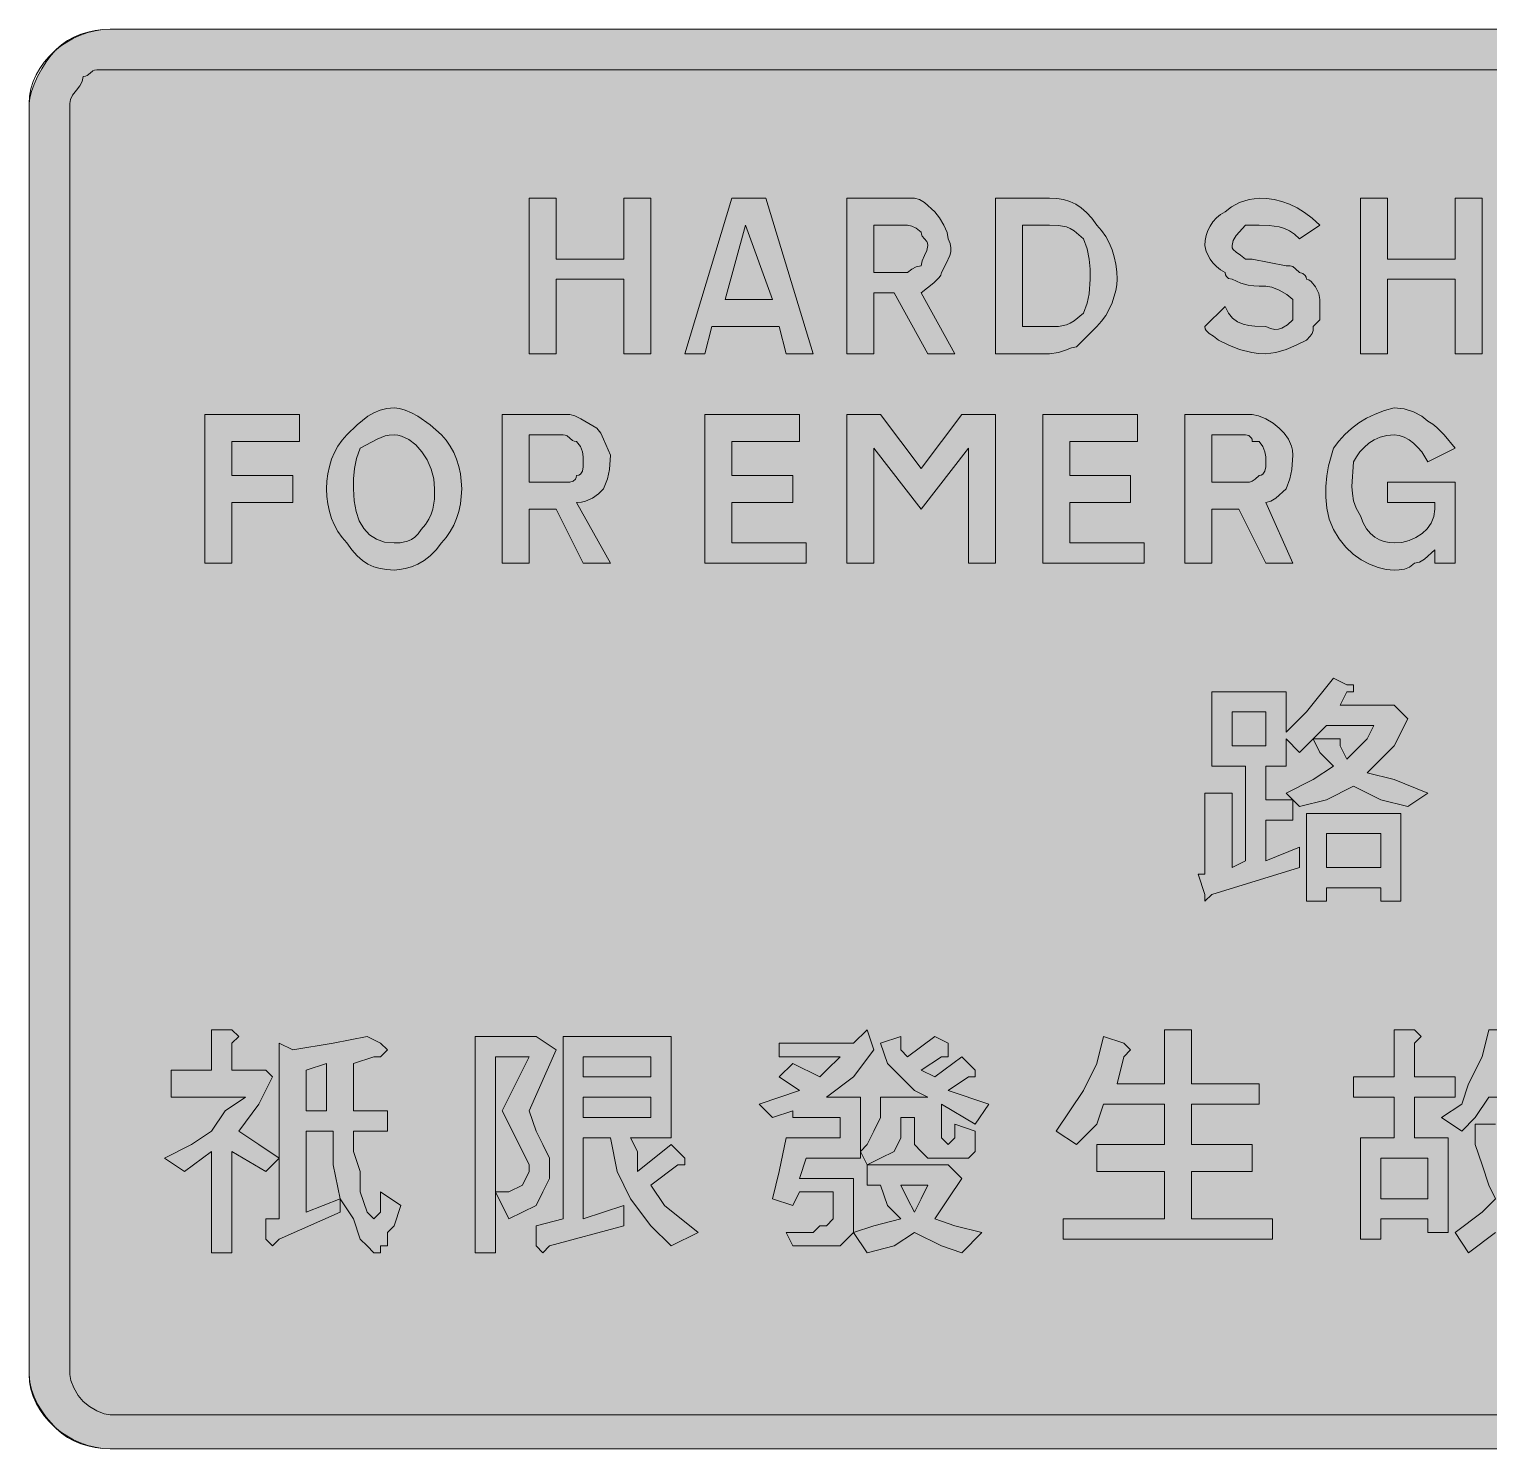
# Model space of a CAD drawing. Header units: metres. Extents: x 31 to 537, y 9 to 261.
# Drawn here: x 30.7 to 289.9, y 9.4 to 261.4 of the extents above; entities that cross this region are included whole.
import ezdxf

# ---------------------------------------------------------------- set-up
doc = ezdxf.new("R2010")
doc.units = ezdxf.units.M
for name, color, linetype, true_color in [('FILL_BLUE_0000FF', 7, 'Continuous', 0x0000ff), ('FILL_WHITE_FFFFFF', 7, 'Continuous', 0xffffff), ('STROKE_BLUE_0000FF', 7, 'Continuous', 0x0000ff)]:
    doc.layers.add(name, color=color, linetype=linetype, true_color=true_color)

msp = doc.modelspace()

# ---------------------------------------------------------------- hatches: boundary and pattern name
at = {"layer": 'FILL_BLUE_0000FF', "true_color": 0x0000ff}
h = msp.add_hatch(color=7, dxfattribs=at)
h.dxf.hatch_style = 1
h.paths.add_polyline_path([(522.69, 254.16), (525.09, 254.16), (525.97, 253.97), (526.74, 253.56), (527.49, 252.96), (529.89, 250.56), (529.89, 248.16), (529.89, 22.56), (529.85, 21.47), (529.59, 20.16), (529.3, 19.49), (528.88, 18.85), (528.28, 18.26), (527.49, 17.76), (526.57, 16.88), (525.54, 16.11), (524.28, 15.57), (523.54, 15.41), (522.69, 15.36), (45.09, 15.36), (44, 15.57), (42.69, 16.11), (41.38, 16.88), (40.29, 17.76), (39.41, 18.85), (38.64, 20.16), (38.1, 21.47), (37.89, 22.56), (37.89, 248.16), (38.04, 248.91), (38.4, 249.68), (39.09, 250.56), (39.69, 251.31), (40.1, 252.08), (40.29, 252.96), (40.69, 253.01), (41, 253.15), (41.49, 253.56), (41.98, 253.97), (42.29, 254.11), (42.69, 254.16), (45.09, 254.16), (522.69, 254.16)])
at = {"layer": 'FILL_WHITE_FFFFFF', "true_color": 0xffffff}
h = msp.add_hatch(color=7, dxfattribs=at)
h.dxf.hatch_style = 1
h.paths.add_polyline_path([(522.69, 261.36), (528.69, 261.36), (529.78, 260.46), (531.09, 259.56), (532.4, 258.66), (533.49, 257.76), (534.37, 256.67), (535.14, 255.36), (535.68, 254.05), (535.89, 252.96), (536.58, 251.37), (536.94, 250.11), (537.07, 249.08), (537.09, 248.16), (537.09, 22.56), (537.03, 21.21), (536.86, 19.88), (536.58, 18.57), (536.19, 17.31), (535.68, 16.1), (535.06, 14.97), (534.33, 13.91), (533.49, 12.96), (530.79, 11.38), (529.44, 10.77), (528.09, 10.26), (526.74, 9.87), (525.39, 9.58), (524.04, 9.42), (522.69, 9.36), (45.09, 9.36), (43.74, 9.42), (42.41, 9.58), (41.1, 9.87), (39.84, 10.26), (38.63, 10.77), (37.5, 11.38), (36.44, 12.12), (35.49, 12.96), (33.73, 14.97), (32.92, 16.1), (32.19, 17.31), (31.58, 18.57), (31.1, 19.88), (30.8, 21.21), (30.69, 22.56), (30.69, 248.16), (30.8, 249.16), (31.1, 250.33), (31.58, 251.62), (32.19, 252.96), (32.92, 254.3), (33.73, 255.58), (34.59, 256.76), (35.49, 257.76), (36.44, 258.6), (37.5, 259.33), (38.63, 259.95), (39.84, 260.46), (41.1, 260.85), (42.41, 261.13), (43.74, 261.3), (45.09, 261.36), (522.69, 261.36)])
h = msp.add_hatch(color=7, dxfattribs=at)
h.dxf.hatch_style = 1
h.paths.add_polyline_path([(136.29, 216.96), (124.29, 216.96), (124.29, 203.76), (119.49, 203.76), (119.49, 231.36), (124.29, 231.36), (124.29, 220.56), (136.29, 220.56), (136.29, 231.36), (141.09, 231.36), (141.09, 203.76), (136.29, 203.76), (136.29, 216.96)])
h = msp.add_hatch(color=7, dxfattribs=at)
h.dxf.hatch_style = 1
h.paths.add_polyline_path([(150.69, 203.76), (147.09, 203.76), (155.49, 231.36), (161.49, 231.36), (169.89, 203.76), (165.09, 203.76), (163.89, 208.56), (151.89, 208.56), (150.69, 203.76)])
h.paths.add_polyline_path([(162.69, 213.36), (157.89, 226.56), (154.29, 213.36), (162.69, 213.36)], flags=16)
h = msp.add_hatch(color=7, dxfattribs=at)
h.dxf.hatch_style = 1
h.paths.add_polyline_path([(175.89, 203.76), (175.89, 231.36), (187.89, 231.36), (188.79, 231.15), (189.69, 230.61), (191.49, 228.96), (192.37, 227.87), (193.14, 226.56), (193.68, 225.25), (193.89, 224.16), (194.23, 223.31), (194.38, 222.55), (194.35, 221.84), (194.19, 221.16), (193.55, 219.77), (192.69, 218.16), (192.58, 217.71), (192.3, 217.26), (191.34, 216.36), (189.09, 214.56), (195.09, 203.76), (190.29, 203.76), (184.29, 214.56), (180.69, 214.56), (180.69, 203.76), (175.89, 203.76)])
h.paths.add_polyline_path([(180.69, 218.16), (186.69, 218.16), (187.44, 218.76), (188.21, 219.17), (189.09, 219.36), (189.28, 220.26), (189.69, 221.16), (190.1, 222.06), (190.29, 222.96), (190.24, 223.36), (190.1, 223.67), (189.69, 224.16), (189.28, 224.65), (189.14, 224.96), (189.09, 225.36), (188.21, 226.05), (187.44, 226.41), (186.69, 226.56), (180.69, 226.56), (180.69, 218.16)], flags=16)
h = msp.add_hatch(color=7, dxfattribs=at)
h.dxf.hatch_style = 1
h.paths.add_polyline_path([(214.38, 231.12), (215.5, 230.79), (216.54, 230.31), (217.53, 229.66), (218.47, 228.83), (219.39, 227.8), (220.29, 226.56), (221.13, 225.61), (221.86, 224.55), (222.48, 223.42), (222.99, 222.21), (223.38, 220.95), (223.66, 219.64), (223.83, 218.31), (223.89, 216.96), (223.83, 216.01), (223.66, 214.97), (222.99, 212.76), (222.48, 211.64), (221.87, 210.55), (221.13, 209.51), (220.29, 208.56), (216.69, 204.96), (215.77, 204.77), (214.74, 204.36), (213.48, 203.95), (211.89, 203.76), (202.29, 203.76), (202.29, 231.36), (211.89, 231.36), (213.19, 231.3), (214.38, 231.12)])
h.paths.add_polyline_path([(207.09, 208.56), (211.89, 208.56), (213.5, 208.6), (214.89, 208.86), (215.57, 209.15), (216.28, 209.57), (217.89, 210.96), (218.58, 212.74), (218.94, 214.41), (219.09, 216.96), (219.07, 218.76), (218.94, 220.56), (218.58, 222.36), (217.89, 224.16), (216.28, 225.55), (215.57, 225.97), (214.89, 226.26), (213.5, 226.52), (211.89, 226.56), (207.09, 226.56), (207.09, 208.56)], flags=16)
h = msp.add_hatch(color=7, dxfattribs=at)
h.dxf.hatch_style = 1
h.paths.add_polyline_path([(259.89, 210.96), (259.89, 209.76), (258.69, 208.56), (258.67, 207.85), (258.54, 207.36), (258.18, 206.87), (257.49, 206.16), (255.69, 205.28), (253.89, 204.51), (252.09, 203.97), (250.29, 203.76), (248.99, 203.81), (247.8, 203.97), (245.64, 204.51), (243.71, 205.28), (241.89, 206.16), (241.01, 206.87), (240.24, 207.36), (239.7, 207.85), (239.54, 208.16), (239.49, 208.56), (243.09, 212.16), (243.65, 210.97), (244.38, 210.08), (245.26, 209.44), (246.24, 209.01), (247.27, 208.75), (248.32, 208.62), (250.29, 208.56), (251.14, 208.22), (251.88, 208.07), (252.55, 208.1), (253.14, 208.26), (254.17, 208.9), (255.09, 209.76), (255.09, 213.36), (254, 214.24), (252.69, 215.01), (251.38, 215.55), (250.29, 215.76), (249.09, 215.76), (248.17, 215.78), (247.14, 215.91), (245.88, 216.27), (244.29, 216.96), (243.69, 217.11), (243.28, 217.47), (243.14, 217.76), (243.09, 218.16), (242.25, 218.66), (241.51, 219.25), (240.9, 219.89), (240.39, 220.56), (239.72, 221.87), (239.49, 222.96), (239.55, 223.86), (239.72, 224.74), (240, 225.6), (240.39, 226.41), (240.9, 227.17), (241.52, 227.85), (242.25, 228.46), (243.09, 228.96), (244.2, 229.84), (245.64, 230.61), (247.31, 231.15), (249.09, 231.36), (250.44, 231.3), (251.79, 231.12), (253.14, 230.79), (254.49, 230.31), (255.84, 229.66), (257.19, 228.83), (258.54, 227.8), (259.89, 226.56), (256.29, 224.16), (255.39, 224.95), (254.49, 225.55), (253.59, 225.97), (252.69, 226.26), (250.89, 226.52), (249.09, 226.56), (246.69, 226.56), (245.04, 224.76), (244.5, 223.86), (244.29, 222.96), (244.34, 222.56), (244.5, 222.25), (245.04, 221.76), (245.81, 221.27), (246.69, 220.56), (247.89, 220.56), (253.89, 219.36), (254.6, 219.34), (255.09, 219.21), (255.58, 218.85), (256.29, 218.16), (256.89, 218.01), (257.3, 217.65), (257.44, 217.36), (257.49, 216.96), (257.94, 216.85), (258.37, 216.57), (259.14, 215.61), (259.68, 214.43), (259.89, 213.36), (259.89, 212.16), (259.89, 210.96)])
h = msp.add_hatch(color=7, dxfattribs=at)
h.dxf.hatch_style = 1
h.paths.add_polyline_path([(283.89, 203.76), (283.89, 216.96), (271.89, 216.96), (271.89, 203.76), (267.09, 203.76), (267.09, 231.36), (271.89, 231.36), (271.89, 220.56), (283.89, 220.56), (283.89, 231.36), (288.69, 231.36), (288.69, 203.76), (283.89, 203.76)])
h = msp.add_hatch(color=7, dxfattribs=at)
h.dxf.hatch_style = 1
h.paths.add_polyline_path([(66.69, 166.56), (61.89, 166.56), (61.89, 192.96), (78.69, 192.96), (78.69, 188.16), (66.69, 188.16), (66.69, 182.16), (77.49, 182.16), (77.49, 177.36), (66.69, 177.36), (66.69, 166.56)])
h = msp.add_hatch(color=7, dxfattribs=at)
h.dxf.hatch_style = 1
h.paths.add_polyline_path([(97.48, 193.75), (98.57, 193.27), (99.69, 192.66), (101.9, 191.12), (103.89, 189.36), (104.73, 188.41), (105.46, 187.35), (106.08, 186.22), (106.59, 185.01), (106.98, 183.75), (107.27, 182.44), (107.43, 181.11), (107.49, 179.76), (107.43, 178.41), (107.27, 177.08), (106.98, 175.77), (106.59, 174.51), (106.08, 173.3), (105.46, 172.17), (104.73, 171.11), (103.89, 170.16), (102.94, 168.92), (101.9, 167.89), (100.81, 167.06), (99.69, 166.41), (98.57, 165.93), (97.48, 165.6), (96.44, 165.42), (95.49, 165.36), (94.19, 165.42), (93, 165.6), (91.88, 165.93), (90.84, 166.41), (89.85, 167.06), (88.91, 167.89), (87.99, 168.92), (87.09, 170.16), (86.25, 171.11), (85.51, 172.17), (84.9, 173.3), (84.39, 174.51), (84, 175.77), (83.72, 177.08), (83.55, 178.41), (83.49, 179.76), (83.55, 181.11), (83.72, 182.44), (84, 183.75), (84.39, 185.01), (84.9, 186.22), (85.51, 187.35), (86.25, 188.41), (87.09, 189.36), (88.91, 191.12), (90.84, 192.66), (91.88, 193.27), (93, 193.75), (94.19, 194.05), (95.49, 194.16), (96.44, 194.05), (97.48, 193.75)])
h.paths.add_polyline_path([(93.88, 189.15), (92.49, 188.61), (89.49, 186.96), (88.8, 185.16), (88.44, 183.36), (88.31, 181.56), (88.29, 179.76), (88.4, 177.62), (88.74, 175.73), (89.3, 174.09), (90.09, 172.71), (91.1, 171.62), (92.34, 170.82), (93.8, 170.33), (95.49, 170.16), (96.58, 170.2), (97.89, 170.46), (98.56, 170.75), (99.2, 171.17), (99.79, 171.77), (100.29, 172.56), (101.08, 173.46), (101.68, 174.36), (102.1, 175.26), (102.39, 176.16), (102.65, 177.96), (102.69, 179.76), (102.53, 181.55), (102.07, 183.28), (101.36, 184.91), (100.44, 186.36), (99.35, 187.59), (98.13, 188.53), (96.83, 189.14), (96.16, 189.3), (95.49, 189.36), (94.64, 189.31), (93.88, 189.15)], flags=16)
h = msp.add_hatch(color=7, dxfattribs=at)
h.dxf.hatch_style = 1
h.paths.add_polyline_path([(114.69, 166.56), (114.69, 192.96), (126.69, 192.96), (127.61, 192.75), (128.64, 192.21), (131.49, 190.56), (132.2, 189.64), (132.69, 188.61), (133.89, 185.76), (133.74, 183.21), (133.38, 181.54), (132.69, 179.76), (131.77, 178.88), (130.74, 178.11), (129.48, 177.57), (128.74, 177.41), (127.89, 177.36), (133.89, 166.56), (129.09, 166.56), (124.29, 176.16), (119.49, 176.16), (119.49, 166.56), (114.69, 166.56)])
h.paths.add_polyline_path([(119.49, 180.96), (125.49, 180.96), (126.69, 180.96), (127.29, 181.11), (127.7, 181.47), (127.84, 181.76), (127.89, 182.16), (128.29, 182.21), (128.58, 182.37), (128.94, 182.91), (129.07, 183.68), (129.09, 184.56), (129.07, 185.46), (128.94, 186.36), (128.58, 187.26), (127.89, 188.16), (127.49, 188.21), (127.18, 188.35), (126.69, 188.76), (126.2, 189.17), (125.89, 189.31), (125.49, 189.36), (119.49, 189.36), (119.49, 180.96)], flags=16)
h = msp.add_hatch(color=7, dxfattribs=at)
h.dxf.hatch_style = 1
h.paths.add_polyline_path([(150.69, 166.56), (150.69, 192.96), (167.49, 192.96), (167.49, 188.16), (155.49, 188.16), (155.49, 182.16), (166.29, 182.16), (166.29, 177.36), (155.49, 177.36), (155.49, 170.16), (168.69, 170.16), (168.69, 166.56), (150.69, 166.56)])
h = msp.add_hatch(color=7, dxfattribs=at)
h.dxf.hatch_style = 1
h.paths.add_polyline_path([(197.49, 186.96), (189.09, 176.16), (180.69, 186.96), (180.69, 166.56), (175.89, 166.56), (175.89, 192.96), (181.89, 192.96), (189.09, 183.36), (196.29, 192.96), (202.29, 192.96), (202.29, 166.56), (197.49, 166.56), (197.49, 186.96)])
h = msp.add_hatch(color=7, dxfattribs=at)
h.dxf.hatch_style = 1
h.paths.add_polyline_path([(228.69, 166.56), (210.69, 166.56), (210.69, 192.96), (227.49, 192.96), (227.49, 188.16), (215.49, 188.16), (215.49, 182.16), (226.29, 182.16), (226.29, 177.36), (215.49, 177.36), (215.49, 170.16), (228.69, 170.16), (228.69, 166.56)])
h = msp.add_hatch(color=7, dxfattribs=at)
h.dxf.hatch_style = 1
h.paths.add_polyline_path([(235.89, 166.56), (235.89, 192.96), (247.89, 192.96), (248.98, 192.75), (250.29, 192.21), (251.6, 191.44), (252.69, 190.56), (253.57, 189.64), (254.34, 188.61), (254.88, 187.35), (255.04, 186.61), (255.09, 185.76), (254.94, 183.21), (254.58, 181.54), (253.89, 179.76), (252.09, 178.11), (251.19, 177.57), (250.29, 177.36), (255.09, 166.56), (250.29, 166.56), (245.49, 176.16), (240.69, 176.16), (240.69, 166.56), (235.89, 166.56)])
h.paths.add_polyline_path([(240.69, 180.96), (246.69, 180.96), (247.4, 180.98), (247.89, 181.11), (248.38, 181.47), (249.09, 182.16), (249.49, 182.21), (249.78, 182.37), (250.14, 182.91), (250.27, 183.68), (250.29, 184.56), (250.27, 185.46), (250.14, 186.36), (249.78, 187.26), (249.09, 188.16), (247.89, 188.16), (247.84, 188.56), (247.7, 188.85), (247.29, 189.21), (246.69, 189.36), (240.69, 189.36), (240.69, 180.96)], flags=16)
h = msp.add_hatch(color=7, dxfattribs=at)
h.dxf.hatch_style = 1
h.paths.add_polyline_path([(277.98, 186.32), (277.3, 187.13), (276.54, 187.86), (275.73, 188.47), (274.87, 188.95), (273.99, 189.25), (273.09, 189.36), (271.8, 189.25), (270.61, 188.95), (269.55, 188.47), (268.59, 187.86), (267.75, 187.13), (267.01, 186.32), (266.4, 185.46), (265.89, 184.56), (265.59, 180.21), (265.66, 178.95), (265.89, 177.64), (266.35, 176.31), (267.09, 174.96), (267.59, 173.72), (268.2, 172.69), (268.88, 171.86), (269.64, 171.21), (270.45, 170.73), (271.31, 170.4), (272.19, 170.22), (273.09, 170.16), (274.43, 170.27), (275.73, 170.59), (276.95, 171.11), (278.04, 171.81), (278.96, 172.68), (279.67, 173.7), (280.13, 174.87), (280.29, 176.16), (280.29, 177.36), (271.89, 177.36), (271.89, 180.96), (283.89, 180.96), (283.89, 166.56), (280.29, 166.56), (280.29, 168.96), (278.49, 167.31), (277.59, 166.77), (276.69, 166.56), (275.79, 165.87), (274.89, 165.51), (273.99, 165.38), (273.09, 165.36), (271.69, 165.47), (270.22, 165.81), (268.72, 166.37), (267.24, 167.16), (265.81, 168.17), (264.48, 169.41), (263.3, 170.87), (262.29, 172.56), (261.55, 174.41), (261.11, 176.33), (260.92, 178.28), (260.94, 180.21), (261.13, 182.09), (261.45, 183.87), (262.29, 186.96), (263.25, 188.25), (264.31, 189.43), (265.5, 190.5), (266.79, 191.46), (268.2, 192.3), (269.71, 193.03), (271.35, 193.65), (273.09, 194.16), (274.87, 193.95), (276.54, 193.41), (277.98, 192.64), (279.09, 191.76), (279.94, 191.26), (280.68, 190.67), (281.94, 189.36), (283.89, 186.96), (279.09, 184.56), (277.98, 186.32)])
h = msp.add_hatch(color=7, dxfattribs=at)
h.dxf.hatch_style = 1
h.paths.add_polyline_path([(250.29, 113.76), (256.29, 116.16), (256.29, 112.56), (240.69, 107.76), (239.49, 106.56), (239.49, 107.76), (238.29, 111.36), (239.49, 111.36), (239.49, 125.76), (243.09, 125.76), (244.29, 125.76), (244.29, 124.56), (244.29, 112.56), (246.69, 113.76), (246.69, 130.56), (240.69, 130.56), (240.69, 143.76), (253.89, 143.76), (253.89, 136.56), (257.49, 140.16), (262.29, 146.16), (264.69, 144.96), (265.89, 144.96), (265.89, 143.76), (264.69, 143.76), (263.49, 141.36), (273.09, 141.36), (275.49, 138.96), (273.09, 134.16), (268.29, 129.36), (273.09, 128.16), (279.09, 125.76), (275.49, 123.36), (270.69, 124.56), (265.89, 126.96), (261.09, 124.56), (256.29, 123.36), (255.09, 124.56), (255.09, 120.96), (250.29, 120.96), (250.29, 113.76)])
h.paths.add_polyline_path([(253.89, 125.76), (258.69, 128.16), (262.29, 130.56), (259.89, 132.96), (258.69, 135.36), (256.29, 132.96), (253.89, 135.36), (253.89, 130.56), (250.29, 130.56), (250.29, 124.56), (255.09, 124.56), (253.89, 125.76)], flags=16)
h.paths.add_polyline_path([(263.49, 135.36), (263.49, 134.16), (264.69, 131.76), (268.29, 135.36), (269.49, 137.76), (261.09, 137.76), (258.69, 135.36), (263.49, 135.36)], flags=16)
h.paths.add_polyline_path([(250.29, 140.16), (244.29, 140.16), (244.29, 134.16), (250.29, 134.16), (250.29, 140.16)], flags=16)
h = msp.add_hatch(color=7, dxfattribs=at)
h.dxf.hatch_style = 1
h.paths.add_polyline_path([(274.29, 122.16), (274.29, 106.56), (270.69, 106.56), (270.69, 108.96), (261.09, 108.96), (261.09, 106.56), (257.49, 106.56), (257.49, 122.16), (274.29, 122.16)])
h.paths.add_polyline_path([(270.69, 118.56), (261.09, 118.56), (261.09, 112.56), (270.69, 112.56), (270.69, 118.56)], flags=16)
h = msp.add_hatch(color=7, dxfattribs=at)
h.dxf.hatch_style = 1
h.paths.add_polyline_path([(55.89, 76.56), (63.09, 76.56), (63.09, 83.76), (65.49, 83.76), (66.69, 83.76), (67.89, 82.56), (66.69, 81.36), (66.69, 76.56), (72.69, 76.56), (73.89, 75.36), (71.49, 70.56), (67.89, 65.76), (71.49, 63.36), (75.09, 60.96), (72.69, 58.56), (66.69, 62.16), (66.69, 44.16), (63.09, 44.16), (63.09, 62.16), (58.29, 58.56), (54.69, 60.96), (59.49, 63.36), (63.09, 65.76), (65.49, 69.36), (69.09, 71.76), (55.89, 71.76), (55.89, 76.56)])
h = msp.add_hatch(color=7, dxfattribs=at)
h.dxf.hatch_style = 1
h.paths.add_polyline_path([(177.09, 81.36), (179.49, 83.76), (180.69, 80.16), (177.09, 75.36), (172.29, 71.76), (178.29, 71.76), (178.29, 60.96), (168.69, 60.96), (167.49, 57.36), (177.09, 57.36), (177.09, 53.76), (177.09, 50.16), (177.09, 47.76), (175.89, 46.56), (174.69, 45.36), (172.29, 45.36), (166.29, 45.36), (165.09, 47.76), (169.89, 47.76), (171.09, 48.96), (172.29, 48.96), (173.49, 50.16), (173.49, 51.36), (173.49, 54.96), (167.49, 54.96), (166.29, 52.56), (162.69, 53.76), (163.89, 58.56), (165.09, 64.56), (174.69, 64.56), (174.69, 68.16), (166.29, 68.16), (166.29, 69.36), (162.69, 68.16), (160.29, 70.56), (167.49, 72.96), (163.89, 75.36), (166.29, 77.76), (171.09, 75.36), (172.29, 76.56), (174.69, 78.96), (163.89, 78.96), (163.89, 81.36), (177.09, 81.36)])
h = msp.add_hatch(color=7, dxfattribs=at)
h.dxf.hatch_style = 1
h.paths.add_polyline_path([(226.29, 80.16), (225.09, 78.96), (223.89, 74.16), (232.29, 74.16), (232.29, 83.76), (235.89, 83.76), (237.09, 83.76), (237.09, 82.56), (237.09, 81.36), (237.09, 74.16), (249.09, 74.16), (249.09, 70.56), (237.09, 70.56), (237.09, 63.36), (247.89, 63.36), (247.89, 58.56), (237.09, 58.56), (237.09, 50.16), (251.49, 50.16), (251.49, 46.56), (214.29, 46.56), (214.29, 50.16), (232.29, 50.16), (232.29, 58.56), (220.29, 58.56), (220.29, 63.36), (232.29, 63.36), (232.29, 70.56), (221.49, 70.56), (220.29, 66.96), (216.69, 63.36), (213.09, 65.76), (215.49, 69.36), (217.89, 72.96), (220.29, 77.76), (221.49, 82.56), (225.09, 81.36), (226.29, 80.16)])
h = msp.add_hatch(color=7, dxfattribs=at)
h.dxf.hatch_style = 1
h.paths.add_polyline_path([(277.89, 82.56), (276.69, 81.36), (276.69, 75.36), (283.89, 75.36), (283.89, 71.76), (276.69, 71.76), (276.69, 64.56), (282.69, 64.56), (282.69, 47.76), (279.09, 47.76), (279.09, 50.16), (270.69, 50.16), (270.69, 46.56), (267.09, 46.56), (267.09, 64.56), (273.09, 64.56), (273.09, 71.76), (265.89, 71.76), (265.89, 75.36), (273.09, 75.36), (273.09, 83.76), (276.69, 83.76), (277.89, 82.56)])
h.paths.add_polyline_path([(279.09, 60.96), (270.69, 60.96), (270.69, 53.76), (279.09, 53.76), (279.09, 60.96)], flags=16)
h = msp.add_hatch(color=7, dxfattribs=at)
h.dxf.hatch_style = 1
h.paths.add_polyline_path([(294.69, 82.56), (293.49, 81.36), (291.09, 75.36), (305.49, 75.36), (305.49, 71.76), (301.89, 71.76), (301.89, 66.96), (300.69, 63.36), (299.49, 58.56), (297.09, 53.76), (300.69, 50.16), (305.49, 47.76), (301.89, 44.16), (298.29, 46.56), (294.69, 50.16), (291.09, 47.76), (286.29, 44.16), (283.89, 47.76), (288.69, 51.36), (291.09, 53.76), (289.89, 56.16), (288.69, 59.76), (287.49, 63.36), (287.49, 66.96), (291.09, 66.96), (291.09, 64.56), (291.09, 60.96), (292.29, 58.56), (293.49, 57.36), (295.89, 59.76), (297.09, 63.36), (297.09, 68.16), (298.29, 71.76), (289.89, 71.76), (287.49, 68.16), (285.09, 65.76), (281.49, 68.16), (285.09, 70.56), (286.29, 74.16), (288.69, 78.96), (289.89, 83.76), (293.49, 83.76), (294.69, 82.56)])
h = msp.add_hatch(color=7, dxfattribs=at)
h.dxf.hatch_style = 1
h.paths.add_polyline_path([(73.89, 45.36), (72.69, 46.56), (72.69, 50.16), (75.09, 50.16), (75.09, 81.36), (77.49, 80.16), (84.69, 81.36), (90.69, 82.56), (93.09, 81.36), (94.29, 80.16), (93.09, 78.96), (91.89, 78.96), (88.29, 77.76), (88.29, 69.36), (94.29, 69.36), (94.29, 65.76), (88.29, 65.76), (88.29, 62.16), (89.49, 58.56), (89.49, 54.96), (90.69, 51.36), (91.89, 50.16), (93.09, 51.36), (93.09, 54.96), (96.69, 52.56), (95.49, 48.96), (94.29, 47.76), (94.29, 45.36), (93.09, 45.36), (93.09, 44.16), (91.89, 44.16), (90.69, 45.36), (89.49, 46.56), (88.29, 50.16), (85.89, 53.76), (85.89, 51.36), (75.09, 46.56), (73.89, 45.36)])
h.paths.add_polyline_path([(84.69, 59.76), (84.69, 65.76), (79.89, 65.76), (79.89, 51.36), (85.89, 53.76), (84.69, 59.76)], flags=16)
h.paths.add_polyline_path([(83.49, 77.76), (79.89, 76.56), (79.89, 69.36), (83.49, 69.36), (83.49, 77.76)], flags=16)
h = msp.add_hatch(color=7, dxfattribs=at)
h.dxf.hatch_style = 1
h.paths.add_polyline_path([(109.89, 44.16), (109.89, 82.56), (120.69, 82.56), (124.29, 80.16), (119.49, 69.36), (120.69, 65.76), (121.89, 63.36), (123.09, 60.96), (123.09, 57.36), (121.89, 54.96), (120.69, 52.56), (118.29, 51.36), (115.89, 50.16), (113.49, 54.96), (113.49, 44.16), (109.89, 44.16)])
h.paths.add_polyline_path([(115.89, 54.96), (118.29, 56.16), (119.49, 58.56), (119.49, 59.76), (117.09, 64.56), (114.69, 69.36), (119.49, 78.96), (113.49, 78.96), (113.49, 54.96), (115.89, 54.96)], flags=16)
h = msp.add_hatch(color=7, dxfattribs=at)
h.dxf.hatch_style = 1
h.paths.add_polyline_path([(144.69, 64.56), (137.49, 64.56), (138.69, 62.16), (138.69, 58.56), (144.69, 63.36), (147.09, 60.96), (147.09, 59.76), (145.89, 59.76), (141.09, 56.16), (143.49, 52.56), (149.49, 47.76), (144.69, 45.36), (141.09, 48.96), (137.49, 53.76), (135.09, 58.56), (133.89, 64.56), (129.09, 64.56), (129.09, 50.16), (136.29, 52.56), (136.29, 48.96), (123.09, 45.36), (121.89, 44.16), (120.69, 45.36), (120.69, 46.56), (120.69, 48.96), (125.49, 50.16), (125.49, 82.56), (144.69, 82.56), (144.69, 64.56)])
h.paths.add_polyline_path([(129.09, 78.96), (129.09, 75.36), (141.09, 75.36), (141.09, 78.96), (129.09, 78.96)], flags=16)
h.paths.add_polyline_path([(141.09, 71.76), (129.09, 71.76), (129.09, 68.16), (141.09, 68.16), (141.09, 71.76)], flags=16)
h = msp.add_hatch(color=7, dxfattribs=at)
h.dxf.hatch_style = 1
h.paths.add_polyline_path([(185.49, 80.16), (186.69, 78.96), (191.49, 82.56), (193.89, 81.36), (193.89, 80.16), (193.89, 78.96), (192.69, 78.96), (189.09, 76.56), (191.49, 75.36), (196.29, 78.96), (198.69, 76.56), (198.69, 75.36), (197.49, 75.36), (193.89, 72.96), (201.09, 70.56), (198.69, 66.96), (192.69, 70.56), (192.69, 65.76), (192.69, 64.56), (193.89, 63.36), (195.09, 64.56), (195.09, 65.76), (195.09, 66.96), (198.69, 65.76), (198.69, 62.16), (197.49, 60.96), (196.29, 60.96), (193.89, 60.96), (191.49, 60.96), (190.29, 60.96), (189.09, 62.16), (187.89, 63.36), (187.89, 68.16), (185.49, 68.16), (185.49, 64.56), (184.29, 62.16), (181.89, 60.96), (179.49, 59.76), (178.29, 62.16), (179.49, 63.36), (180.69, 65.76), (181.89, 68.16), (181.89, 71.76), (190.29, 71.76), (187.89, 72.96), (185.49, 75.36), (183.09, 77.76), (181.89, 81.36), (185.49, 82.56), (185.49, 80.16)])
h = msp.add_hatch(color=7, dxfattribs=at)
h.dxf.hatch_style = 1
h.paths.add_polyline_path([(193.89, 59.76), (196.29, 57.36), (193.89, 53.76), (191.49, 50.16), (195.09, 48.96), (199.89, 47.76), (196.29, 44.16), (192.69, 45.36), (187.89, 47.76), (184.29, 45.36), (179.49, 44.16), (177.09, 47.76), (180.69, 48.96), (185.49, 50.16), (183.09, 52.56), (181.89, 56.16), (179.49, 56.16), (179.49, 59.76), (192.69, 59.76), (193.89, 59.76)])
h.paths.add_polyline_path([(187.89, 51.36), (189.09, 53.76), (190.29, 56.16), (185.49, 56.16), (186.69, 53.76), (187.89, 51.36)], flags=16)

# ---------------------------------------------------------------- linework, layer by layer
at = {"layer": 'FILL_BLUE_0000FF', "lineweight": 0, "true_color": 0x0000ff}
msp.add_lwpolyline([(522.69, 15.36), (45.09, 15.36), (44, 15.57), (42.69, 16.11), (41.38, 16.88), (40.29, 17.76), (39.41, 18.85), (38.64, 20.16), (38.1, 21.47), (37.89, 22.56), (37.89, 248.16), (38.04, 248.91), (38.4, 249.68), (39.09, 250.56), (39.69, 251.31), (40.1, 252.08), (40.29, 252.96), (40.69, 253.01), (41, 253.15), (41.49, 253.56), (41.98, 253.97), (42.29, 254.11), (42.69, 254.16), (45.09, 254.16), (522.69, 254.16)], dxfattribs=at)
at = {"layer": 'FILL_WHITE_FFFFFF', "lineweight": 0, "true_color": 0xffffff}
for points in [[(522.69, 9.36), (45.09, 9.36), (43.74, 9.42), (42.41, 9.58), (41.1, 9.87), (39.84, 10.26), (38.63, 10.77), (37.5, 11.38), (36.44, 12.12), (35.49, 12.96), (33.73, 14.97), (32.92, 16.1), (32.19, 17.31), (31.58, 18.57), (31.1, 19.88), (30.8, 21.21), (30.69, 22.56), (30.69, 248.16), (30.8, 249.16), (31.1, 250.33), (31.58, 251.62), (32.19, 252.96), (32.92, 254.3), (33.73, 255.58), (34.59, 256.76), (35.49, 257.76), (36.44, 258.6), (37.5, 259.33), (38.63, 259.95), (39.84, 260.46), (41.1, 260.85), (42.41, 261.13), (43.74, 261.3), (45.09, 261.36), (522.69, 261.36)], [(298.29, 71.76), (289.89, 71.76), (287.49, 68.16), (285.09, 65.76), (281.49, 68.16), (285.09, 70.56), (286.29, 74.16), (288.69, 78.96), (289.89, 83.76), (293.49, 83.76)], [(291.09, 47.76), (286.29, 44.16), (283.89, 47.76), (288.69, 51.36), (291.09, 53.76), (289.89, 56.16), (288.69, 59.76), (287.49, 63.36), (287.49, 66.96), (291.09, 66.96)]]:
    msp.add_lwpolyline(points, dxfattribs=at)
for points in [[(136.29, 216.96), (124.29, 216.96), (124.29, 203.76), (119.49, 203.76), (119.49, 231.36), (124.29, 231.36), (124.29, 220.56), (136.29, 220.56), (136.29, 231.36), (141.09, 231.36), (141.09, 203.76), (136.29, 203.76)], [(150.69, 203.76), (147.09, 203.76), (155.49, 231.36), (161.49, 231.36), (169.89, 203.76), (165.09, 203.76), (163.89, 208.56), (151.89, 208.56)], [(175.89, 203.76), (175.89, 231.36), (187.89, 231.36), (188.79, 231.15), (189.69, 230.61), (191.49, 228.96), (192.37, 227.87), (193.14, 226.56), (193.68, 225.25), (193.89, 224.16), (194.23, 223.31), (194.38, 222.55), (194.35, 221.84), (194.19, 221.16), (193.55, 219.77), (192.69, 218.16), (192.58, 217.71), (192.3, 217.26), (191.34, 216.36), (189.09, 214.56), (195.09, 203.76), (190.29, 203.76), (184.29, 214.56), (180.69, 214.56), (180.69, 203.76)], [(214.38, 231.12), (215.5, 230.79), (216.54, 230.31), (217.53, 229.66), (218.47, 228.83), (219.39, 227.8), (220.29, 226.56), (221.13, 225.61), (221.86, 224.55), (222.48, 223.42), (222.99, 222.21), (223.38, 220.95), (223.66, 219.64), (223.83, 218.31), (223.89, 216.96), (223.83, 216.01), (223.66, 214.97), (222.99, 212.76), (222.48, 211.64), (221.87, 210.55), (221.13, 209.51), (220.29, 208.56), (216.69, 204.96), (215.77, 204.77), (214.74, 204.36), (213.48, 203.95), (211.89, 203.76), (202.29, 203.76), (202.29, 231.36), (211.89, 231.36), (213.19, 231.3)], [(259.89, 210.96), (259.89, 209.76), (258.69, 208.56), (258.67, 207.85), (258.54, 207.36), (258.18, 206.87), (257.49, 206.16), (255.69, 205.28), (253.89, 204.51), (252.09, 203.97), (250.29, 203.76), (248.99, 203.81), (247.8, 203.97), (245.64, 204.51), (243.71, 205.28), (241.89, 206.16), (241.01, 206.87), (240.24, 207.36), (239.7, 207.85), (239.54, 208.16), (239.49, 208.56), (243.09, 212.16), (243.65, 210.97), (244.38, 210.08), (245.26, 209.44), (246.24, 209.01), (247.27, 208.75), (248.32, 208.62), (250.29, 208.56), (251.14, 208.22), (251.88, 208.07), (252.55, 208.1), (253.14, 208.26), (254.17, 208.9), (255.09, 209.76), (255.09, 213.36), (254, 214.24), (252.69, 215.01), (251.38, 215.55), (250.29, 215.76), (249.09, 215.76), (248.17, 215.78), (247.14, 215.91), (245.88, 216.27), (244.29, 216.96), (243.69, 217.11), (243.28, 217.47), (243.14, 217.76), (243.09, 218.16), (242.25, 218.66), (241.51, 219.25), (240.9, 219.89), (240.39, 220.56), (239.72, 221.87), (239.49, 222.96), (239.55, 223.86), (239.72, 224.74), (240, 225.6), (240.39, 226.41), (240.9, 227.17), (241.52, 227.85), (242.25, 228.46), (243.09, 228.96), (244.2, 229.84), (245.64, 230.61), (247.31, 231.15), (249.09, 231.36), (250.44, 231.3), (251.79, 231.12), (253.14, 230.79), (254.49, 230.31), (255.84, 229.66), (257.19, 228.83), (258.54, 227.8), (259.89, 226.56), (256.29, 224.16), (255.39, 224.95), (254.49, 225.55), (253.59, 225.97), (252.69, 226.26), (250.89, 226.52), (249.09, 226.56), (246.69, 226.56), (245.04, 224.76), (244.5, 223.86), (244.29, 222.96), (244.34, 222.56), (244.5, 222.25), (245.04, 221.76), (245.81, 221.27), (246.69, 220.56), (247.89, 220.56), (253.89, 219.36), (254.6, 219.34), (255.09, 219.21), (255.58, 218.85), (256.29, 218.16), (256.89, 218.01), (257.3, 217.65), (257.44, 217.36), (257.49, 216.96), (257.94, 216.85), (258.37, 216.57), (259.14, 215.61), (259.68, 214.43), (259.89, 213.36), (259.89, 212.16)], [(283.89, 203.76), (283.89, 216.96), (271.89, 216.96), (271.89, 203.76), (267.09, 203.76), (267.09, 231.36), (271.89, 231.36), (271.89, 220.56), (283.89, 220.56), (283.89, 231.36), (288.69, 231.36), (288.69, 203.76)], [(162.69, 213.36), (157.89, 226.56), (154.29, 213.36)], [(180.69, 218.16), (186.69, 218.16), (187.44, 218.76), (188.21, 219.17), (189.09, 219.36), (189.28, 220.26), (189.69, 221.16), (190.1, 222.06), (190.29, 222.96), (190.24, 223.36), (190.1, 223.67), (189.69, 224.16), (189.28, 224.65), (189.14, 224.96), (189.09, 225.36), (188.21, 226.05), (187.44, 226.41), (186.69, 226.56), (180.69, 226.56)], [(207.09, 208.56), (211.89, 208.56), (213.5, 208.6), (214.89, 208.86), (215.57, 209.15), (216.28, 209.57), (217.89, 210.96), (218.58, 212.74), (218.94, 214.41), (219.09, 216.96), (219.07, 218.76), (218.94, 220.56), (218.58, 222.36), (217.89, 224.16), (216.28, 225.55), (215.57, 225.97), (214.89, 226.26), (213.5, 226.52), (211.89, 226.56), (207.09, 226.56)], [(66.69, 166.56), (61.89, 166.56), (61.89, 192.96), (78.69, 192.96), (78.69, 188.16), (66.69, 188.16), (66.69, 182.16), (77.49, 182.16), (77.49, 177.36), (66.69, 177.36)], [(97.48, 193.75), (98.57, 193.27), (99.69, 192.66), (101.9, 191.12), (103.89, 189.36), (104.73, 188.41), (105.46, 187.35), (106.08, 186.22), (106.59, 185.01), (106.98, 183.75), (107.27, 182.44), (107.43, 181.11), (107.49, 179.76), (107.43, 178.41), (107.27, 177.08), (106.98, 175.77), (106.59, 174.51), (106.08, 173.3), (105.46, 172.17), (104.73, 171.11), (103.89, 170.16), (102.94, 168.92), (101.9, 167.89), (100.81, 167.06), (99.69, 166.41), (98.57, 165.93), (97.48, 165.6), (96.44, 165.42), (95.49, 165.36), (94.19, 165.42), (93, 165.6), (91.88, 165.93), (90.84, 166.41), (89.85, 167.06), (88.91, 167.89), (87.99, 168.92), (87.09, 170.16), (86.25, 171.11), (85.51, 172.17), (84.9, 173.3), (84.39, 174.51), (84, 175.77), (83.72, 177.08), (83.55, 178.41), (83.49, 179.76), (83.55, 181.11), (83.72, 182.44), (84, 183.75), (84.39, 185.01), (84.9, 186.22), (85.51, 187.35), (86.25, 188.41), (87.09, 189.36), (88.91, 191.12), (90.84, 192.66), (91.88, 193.27), (93, 193.75), (94.19, 194.05), (95.49, 194.16), (96.44, 194.05)], [(114.69, 166.56), (114.69, 192.96), (126.69, 192.96), (127.61, 192.75), (128.64, 192.21), (131.49, 190.56), (132.2, 189.64), (132.69, 188.61), (133.89, 185.76), (133.74, 183.21), (133.38, 181.54), (132.69, 179.76), (131.77, 178.88), (130.74, 178.11), (129.48, 177.57), (128.74, 177.41), (127.89, 177.36), (133.89, 166.56), (129.09, 166.56), (124.29, 176.16), (119.49, 176.16), (119.49, 166.56)], [(150.69, 166.56), (150.69, 192.96), (167.49, 192.96), (167.49, 188.16), (155.49, 188.16), (155.49, 182.16), (166.29, 182.16), (166.29, 177.36), (155.49, 177.36), (155.49, 170.16), (168.69, 170.16), (168.69, 166.56)], [(197.49, 186.96), (189.09, 176.16), (180.69, 186.96), (180.69, 166.56), (175.89, 166.56), (175.89, 192.96), (181.89, 192.96), (189.09, 183.36), (196.29, 192.96), (202.29, 192.96), (202.29, 166.56), (197.49, 166.56)], [(228.69, 166.56), (210.69, 166.56), (210.69, 192.96), (227.49, 192.96), (227.49, 188.16), (215.49, 188.16), (215.49, 182.16), (226.29, 182.16), (226.29, 177.36), (215.49, 177.36), (215.49, 170.16), (228.69, 170.16)], [(235.89, 166.56), (235.89, 192.96), (247.89, 192.96), (248.98, 192.75), (250.29, 192.21), (251.6, 191.44), (252.69, 190.56), (253.57, 189.64), (254.34, 188.61), (254.88, 187.35), (255.04, 186.61), (255.09, 185.76), (254.94, 183.21), (254.58, 181.54), (253.89, 179.76), (252.09, 178.11), (251.19, 177.57), (250.29, 177.36), (255.09, 166.56), (250.29, 166.56), (245.49, 176.16), (240.69, 176.16), (240.69, 166.56)], [(277.98, 186.32), (277.3, 187.13), (276.54, 187.86), (275.73, 188.47), (274.87, 188.95), (273.99, 189.25), (273.09, 189.36), (271.8, 189.25), (270.61, 188.95), (269.55, 188.47), (268.59, 187.86), (267.75, 187.13), (267.01, 186.32), (266.4, 185.46), (265.89, 184.56), (265.59, 180.21), (265.66, 178.95), (265.89, 177.64), (266.35, 176.31), (267.09, 174.96), (267.59, 173.72), (268.2, 172.69), (268.88, 171.86), (269.64, 171.21), (270.45, 170.73), (271.31, 170.4), (272.19, 170.22), (273.09, 170.16), (274.43, 170.27), (275.73, 170.59), (276.95, 171.11), (278.04, 171.81), (278.96, 172.68), (279.67, 173.7), (280.13, 174.87), (280.29, 176.16), (280.29, 177.36), (271.89, 177.36), (271.89, 180.96), (283.89, 180.96), (283.89, 166.56), (280.29, 166.56), (280.29, 168.96), (278.49, 167.31), (277.59, 166.77), (276.69, 166.56), (275.79, 165.87), (274.89, 165.51), (273.99, 165.38), (273.09, 165.36), (271.69, 165.47), (270.22, 165.81), (268.72, 166.37), (267.24, 167.16), (265.81, 168.17), (264.48, 169.41), (263.3, 170.87), (262.29, 172.56), (261.55, 174.41), (261.11, 176.33), (260.92, 178.28), (260.94, 180.21), (261.13, 182.09), (261.45, 183.87), (262.29, 186.96), (263.25, 188.25), (264.31, 189.43), (265.5, 190.5), (266.79, 191.46), (268.2, 192.3), (269.71, 193.03), (271.35, 193.65), (273.09, 194.16), (274.87, 193.95), (276.54, 193.41), (277.98, 192.64), (279.09, 191.76), (279.94, 191.26), (280.68, 190.67), (281.94, 189.36), (283.89, 186.96), (279.09, 184.56)], [(93.88, 189.15), (92.49, 188.61), (89.49, 186.96), (88.8, 185.16), (88.44, 183.36), (88.31, 181.56), (88.29, 179.76), (88.4, 177.62), (88.74, 175.73), (89.3, 174.09), (90.09, 172.71), (91.1, 171.62), (92.34, 170.82), (93.8, 170.33), (95.49, 170.16), (96.58, 170.2), (97.89, 170.46), (98.56, 170.75), (99.2, 171.17), (99.79, 171.77), (100.29, 172.56), (101.08, 173.46), (101.68, 174.36), (102.1, 175.26), (102.39, 176.16), (102.65, 177.96), (102.69, 179.76), (102.53, 181.55), (102.07, 183.28), (101.36, 184.91), (100.44, 186.36), (99.35, 187.59), (98.13, 188.53), (96.83, 189.14), (96.16, 189.3), (95.49, 189.36), (94.64, 189.31)], [(119.49, 180.96), (125.49, 180.96), (126.69, 180.96), (127.29, 181.11), (127.7, 181.47), (127.84, 181.76), (127.89, 182.16), (128.29, 182.21), (128.58, 182.37), (128.94, 182.91), (129.07, 183.68), (129.09, 184.56), (129.07, 185.46), (128.94, 186.36), (128.58, 187.26), (127.89, 188.16), (127.49, 188.21), (127.18, 188.35), (126.69, 188.76), (126.2, 189.17), (125.89, 189.31), (125.49, 189.36), (119.49, 189.36)], [(240.69, 180.96), (246.69, 180.96), (247.4, 180.98), (247.89, 181.11), (248.38, 181.47), (249.09, 182.16), (249.49, 182.21), (249.78, 182.37), (250.14, 182.91), (250.27, 183.68), (250.29, 184.56), (250.27, 185.46), (250.14, 186.36), (249.78, 187.26), (249.09, 188.16), (247.89, 188.16), (247.84, 188.56), (247.7, 188.85), (247.29, 189.21), (246.69, 189.36), (240.69, 189.36)], [(250.29, 113.76), (256.29, 116.16), (256.29, 112.56), (240.69, 107.76), (239.49, 106.56), (239.49, 107.76), (238.29, 111.36), (239.49, 111.36), (239.49, 125.76), (243.09, 125.76), (244.29, 125.76), (244.29, 124.56), (244.29, 112.56), (246.69, 113.76), (246.69, 130.56), (240.69, 130.56), (240.69, 143.76), (253.89, 143.76), (253.89, 136.56), (257.49, 140.16), (262.29, 146.16), (264.69, 144.96), (265.89, 144.96), (265.89, 143.76), (264.69, 143.76), (263.49, 141.36), (273.09, 141.36), (275.49, 138.96), (273.09, 134.16), (268.29, 129.36), (273.09, 128.16), (279.09, 125.76), (275.49, 123.36), (270.69, 124.56), (265.89, 126.96), (261.09, 124.56), (256.29, 123.36), (255.09, 124.56), (255.09, 120.96), (250.29, 120.96)], [(250.29, 140.16), (244.29, 140.16), (244.29, 134.16), (250.29, 134.16)], [(263.49, 135.36), (263.49, 134.16), (264.69, 131.76), (268.29, 135.36), (269.49, 137.76), (261.09, 137.76), (258.69, 135.36)], [(253.89, 125.76), (258.69, 128.16), (262.29, 130.56), (259.89, 132.96), (258.69, 135.36), (256.29, 132.96), (253.89, 135.36), (253.89, 130.56), (250.29, 130.56), (250.29, 124.56), (255.09, 124.56)], [(274.29, 122.16), (274.29, 106.56), (270.69, 106.56), (270.69, 108.96), (261.09, 108.96), (261.09, 106.56), (257.49, 106.56), (257.49, 122.16)], [(270.69, 118.56), (261.09, 118.56), (261.09, 112.56), (270.69, 112.56)], [(55.89, 76.56), (63.09, 76.56), (63.09, 83.76), (65.49, 83.76), (66.69, 83.76), (67.89, 82.56), (66.69, 81.36), (66.69, 76.56), (72.69, 76.56), (73.89, 75.36), (71.49, 70.56), (67.89, 65.76), (71.49, 63.36), (75.09, 60.96), (72.69, 58.56), (66.69, 62.16), (66.69, 44.16), (63.09, 44.16), (63.09, 62.16), (58.29, 58.56), (54.69, 60.96), (59.49, 63.36), (63.09, 65.76), (65.49, 69.36), (69.09, 71.76), (55.89, 71.76)], [(177.09, 81.36), (179.49, 83.76), (180.69, 80.16), (177.09, 75.36), (172.29, 71.76), (178.29, 71.76), (178.29, 60.96), (168.69, 60.96), (167.49, 57.36), (177.09, 57.36), (177.09, 53.76), (177.09, 50.16), (177.09, 47.76), (175.89, 46.56), (174.69, 45.36), (172.29, 45.36), (166.29, 45.36), (165.09, 47.76), (169.89, 47.76), (171.09, 48.96), (172.29, 48.96), (173.49, 50.16), (173.49, 51.36), (173.49, 54.96), (167.49, 54.96), (166.29, 52.56), (162.69, 53.76), (163.89, 58.56), (165.09, 64.56), (174.69, 64.56), (174.69, 68.16), (166.29, 68.16), (166.29, 69.36), (162.69, 68.16), (160.29, 70.56), (167.49, 72.96), (163.89, 75.36), (166.29, 77.76), (171.09, 75.36), (172.29, 76.56), (174.69, 78.96), (163.89, 78.96), (163.89, 81.36)], [(226.29, 80.16), (225.09, 78.96), (223.89, 74.16), (232.29, 74.16), (232.29, 83.76), (235.89, 83.76), (237.09, 83.76), (237.09, 82.56), (237.09, 81.36), (237.09, 74.16), (249.09, 74.16), (249.09, 70.56), (237.09, 70.56), (237.09, 63.36), (247.89, 63.36), (247.89, 58.56), (237.09, 58.56), (237.09, 50.16), (251.49, 50.16), (251.49, 46.56), (214.29, 46.56), (214.29, 50.16), (232.29, 50.16), (232.29, 58.56), (220.29, 58.56), (220.29, 63.36), (232.29, 63.36), (232.29, 70.56), (221.49, 70.56), (220.29, 66.96), (216.69, 63.36), (213.09, 65.76), (215.49, 69.36), (217.89, 72.96), (220.29, 77.76), (221.49, 82.56), (225.09, 81.36)], [(277.89, 82.56), (276.69, 81.36), (276.69, 75.36), (283.89, 75.36), (283.89, 71.76), (276.69, 71.76), (276.69, 64.56), (282.69, 64.56), (282.69, 47.76), (279.09, 47.76), (279.09, 50.16), (270.69, 50.16), (270.69, 46.56), (267.09, 46.56), (267.09, 64.56), (273.09, 64.56), (273.09, 71.76), (265.89, 71.76), (265.89, 75.36), (273.09, 75.36), (273.09, 83.76), (276.69, 83.76)], [(73.89, 45.36), (72.69, 46.56), (72.69, 50.16), (75.09, 50.16), (75.09, 81.36), (77.49, 80.16), (84.69, 81.36), (90.69, 82.56), (93.09, 81.36), (94.29, 80.16), (93.09, 78.96), (91.89, 78.96), (88.29, 77.76), (88.29, 69.36), (94.29, 69.36), (94.29, 65.76), (88.29, 65.76), (88.29, 62.16), (89.49, 58.56), (89.49, 54.96), (90.69, 51.36), (91.89, 50.16), (93.09, 51.36), (93.09, 54.96), (96.69, 52.56), (95.49, 48.96), (94.29, 47.76), (94.29, 45.36), (93.09, 45.36), (93.09, 44.16), (91.89, 44.16), (90.69, 45.36), (89.49, 46.56), (88.29, 50.16), (85.89, 53.76), (85.89, 51.36), (75.09, 46.56)], [(109.89, 44.16), (109.89, 82.56), (120.69, 82.56), (124.29, 80.16), (119.49, 69.36), (120.69, 65.76), (121.89, 63.36), (123.09, 60.96), (123.09, 57.36), (121.89, 54.96), (120.69, 52.56), (118.29, 51.36), (115.89, 50.16), (113.49, 54.96), (113.49, 44.16)], [(144.69, 64.56), (137.49, 64.56), (138.69, 62.16), (138.69, 58.56), (144.69, 63.36), (147.09, 60.96), (147.09, 59.76), (145.89, 59.76), (141.09, 56.16), (143.49, 52.56), (149.49, 47.76), (144.69, 45.36), (141.09, 48.96), (137.49, 53.76), (135.09, 58.56), (133.89, 64.56), (129.09, 64.56), (129.09, 50.16), (136.29, 52.56), (136.29, 48.96), (123.09, 45.36), (121.89, 44.16), (120.69, 45.36), (120.69, 46.56), (120.69, 48.96), (125.49, 50.16), (125.49, 82.56), (144.69, 82.56)], [(185.49, 80.16), (186.69, 78.96), (191.49, 82.56), (193.89, 81.36), (193.89, 80.16), (193.89, 78.96), (192.69, 78.96), (189.09, 76.56), (191.49, 75.36), (196.29, 78.96), (198.69, 76.56), (198.69, 75.36), (197.49, 75.36), (193.89, 72.96), (201.09, 70.56), (198.69, 66.96), (192.69, 70.56), (192.69, 65.76), (192.69, 64.56), (193.89, 63.36), (195.09, 64.56), (195.09, 65.76), (195.09, 66.96), (198.69, 65.76), (198.69, 62.16), (197.49, 60.96), (196.29, 60.96), (193.89, 60.96), (191.49, 60.96), (190.29, 60.96), (189.09, 62.16), (187.89, 63.36), (187.89, 68.16), (185.49, 68.16), (185.49, 64.56), (184.29, 62.16), (181.89, 60.96), (179.49, 59.76), (178.29, 62.16), (179.49, 63.36), (180.69, 65.76), (181.89, 68.16), (181.89, 71.76), (190.29, 71.76), (187.89, 72.96), (185.49, 75.36), (183.09, 77.76), (181.89, 81.36), (185.49, 82.56)], [(115.89, 54.96), (118.29, 56.16), (119.49, 58.56), (119.49, 59.76), (117.09, 64.56), (114.69, 69.36), (119.49, 78.96), (113.49, 78.96), (113.49, 54.96)], [(129.09, 78.96), (129.09, 75.36), (141.09, 75.36), (141.09, 78.96)], [(83.49, 77.76), (79.89, 76.56), (79.89, 69.36), (83.49, 69.36)], [(141.09, 71.76), (129.09, 71.76), (129.09, 68.16), (141.09, 68.16)], [(84.69, 59.76), (84.69, 65.76), (79.89, 65.76), (79.89, 51.36), (85.89, 53.76)], [(193.89, 59.76), (196.29, 57.36), (193.89, 53.76), (191.49, 50.16), (195.09, 48.96), (199.89, 47.76), (196.29, 44.16), (192.69, 45.36), (187.89, 47.76), (184.29, 45.36), (179.49, 44.16), (177.09, 47.76), (180.69, 48.96), (185.49, 50.16), (183.09, 52.56), (181.89, 56.16), (179.49, 56.16), (179.49, 59.76), (192.69, 59.76)], [(279.09, 60.96), (270.69, 60.96), (270.69, 53.76), (279.09, 53.76)], [(187.89, 51.36), (189.09, 53.76), (190.29, 56.16), (185.49, 56.16), (186.69, 53.76)]]:
    msp.add_lwpolyline(points, close=True, dxfattribs=at)
at = {"layer": 'STROKE_BLUE_0000FF', "lineweight": 0, "true_color": 0x0000ff}
for points in [[(522.69, 9.36), (45.09, 9.36), (43.74, 9.43), (42.4, 9.63), (41.09, 9.96), (39.8, 10.41), (38.56, 10.97), (37.37, 11.64), (36.24, 12.4), (35.19, 13.26), (34.22, 14.2), (33.35, 15.22), (32.58, 16.31), (31.93, 17.46), (31.4, 18.67), (31.01, 19.93), (30.77, 21.23), (30.69, 22.56), (30.69, 248.16), (30.77, 249.49), (31.01, 250.79), (31.4, 252.05), (31.93, 253.26), (32.58, 254.41), (33.35, 255.5), (34.22, 256.52), (35.19, 257.46), (36.24, 258.32), (37.37, 259.08), (38.56, 259.75), (39.8, 260.31), (41.09, 260.76), (42.4, 261.09), (43.74, 261.29), (45.09, 261.36)], [(45.09, 261.36), (522.69, 261.36)]]:
    msp.add_lwpolyline(points, dxfattribs=at)

doc.saveas('drawing.dxf')
